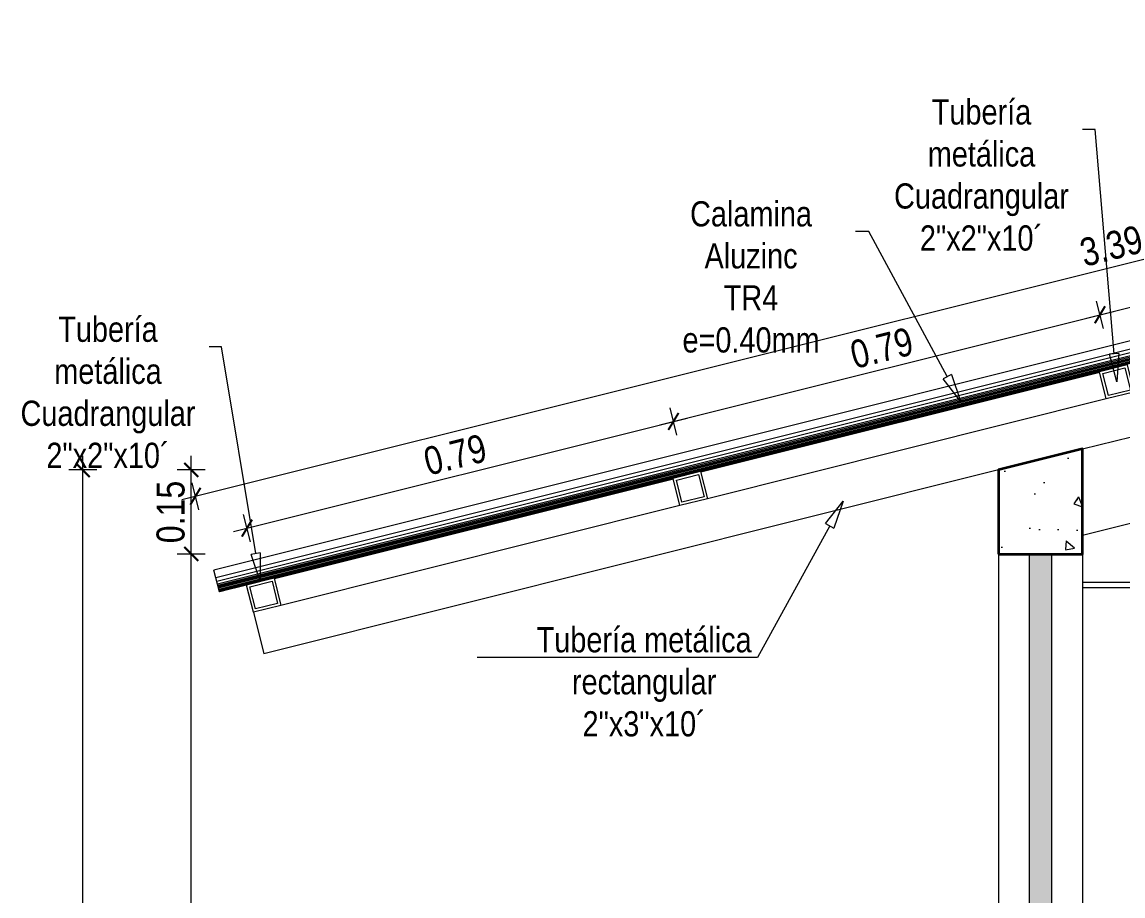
# Model space of a CAD drawing. Header units: metres. Extents: x 116.6 to 157, y -0.9 to 78.1.
# Drawn here: x 122.932 to 124.898, y 69.628 to 71.188 of the extents above; entities that cross this region are included whole.
import ezdxf
from ezdxf import colors
from ezdxf.entities.mleader import LeaderData, LeaderLine
from ezdxf.math import Vec2, Vec3

# ---------------------------------------------------------------- set-up
doc = ezdxf.new("R2010")
doc.units = ezdxf.units.M
doc.layers.get('0').update_dxf_attribs({"color": 253})
doc.layers.get('Defpoints').update_dxf_attribs({"color": 30, "lineweight": 9})
for name, color, linetype, lineweight in [('-Acero techos', 252, 'Continuous', 13), ('-Acotado', 251, 'Continuous', 5), ('-Corte', 7, 'Continuous', 35), ('CALAMINA', 8, 'Continuous', 30), ('FIC-2ES_VEREDA', 253, 'Continuous', 5)]:
    doc.layers.add(name, color=color, linetype=linetype, lineweight=lineweight)
doc.layers.add('A_50_CotasExter', color=253, linetype='Continuous')
doc.styles.add('-Arial Narrow', font='ARIALN.TTF')
doc.dimstyles.new('Esc 1_20n', dxfattribs={"dimscale": 0.02, "dimtxt": 2, "dimasz": 1, "dimexe": 1, "dimexo": 1, "dimgap": 0.45, "dimtad": 1, "dimtoh": 1, "dimzin": 3, "dimdsep": 46, "dimtxsty": '-Arial Narrow', "dimblk": 'ARCHTICK', "dimcen": 1, "dimdle": 1, "dimclrd": 252, "dimclre": 252, "dimclrt": 252, "dimadec": 0, "dimazin": 0, "dimtfac": 1, "dimtix": 1, "dimtmove": 1, "dimatfit": 2, "dimldrblk": 'ARCHTICK', "dimfxl": 1, "dimfxlon": 1, "dimtolj": 2, "dimlwd": 5, "dimlwe": 5, "dimarcsym": 0})

# ---------------------------------------------------------------- blocks, each defined once
blk = doc.blocks.new('_ClosedBlank')
at = {"color": 0, "linetype": 'ByBlock', "lineweight": -2}
for p, q in [((-1, 0.167), (0, 0)), ((-1, 0.167), (-1, -0.167)), ((0, 0), (-1, -0.167))]:
    blk.add_line(p, q, dxfattribs=at)
blk = doc.blocks.new('_ArchTick')
at = {"color": 0, "linetype": 'ByBlock', "const_width": 0.15}
blk.add_lwpolyline([(-0.5, -0.5), (0.5, 0.5)], dxfattribs=at)
blk = doc.blocks.new('*D624')
at = {"layer": 'A_50_CotasExter', "color": 252, "lineweight": 5, "transparency": 16777216}
for p, q in [((123.2345, 68.0631), (123.2345, 70.2631)), ((123.2595, 70.2381), (123.2095, 70.2381)), ((123.2595, 68.0881), (123.2095, 68.0881))]:
    blk.add_line(p, q, dxfattribs=at)
at = {"layer": 'Defpoints', "color": 0, "transparency": 16777216}
for p in [(123.2345, 70.2381), (124.6185, 70.2381), (123.4174, 68.0881)]:
    blk.add_point(p, dxfattribs=at)
at = {"layer": 'A_50_CotasExter', "color": 252, "lineweight": 5, "transparency": 16777216, "xscale": 0.025, "yscale": 0.025, "zscale": 0.025}
for p, rotation in [((123.2345, 70.2381), 90), ((123.2345, 68.0881), 270)]:
    blk.add_blockref('_ArchTick', p, dxfattribs=dict(at, rotation=rotation))
at = {"layer": 'A_50_CotasExter', "color": 252, "transparency": 16777216, "insert": (123.1978, 69.1631), "char_height": 0.05, "attachment_point": 5, "rotation": 90, "style": '-Arial Narrow'}
blk.add_mtext('\\A2;2.15', dxfattribs=at)
blk = doc.blocks.new('*D625')
at = {"layer": 'A_50_CotasExter', "color": 252, "lineweight": 5, "transparency": 16777216}
for p, q in [((123.2345, 70.2131), (123.2345, 70.4131)), ((123.2595, 70.3881), (123.2095, 70.3881)), ((123.2595, 70.2381), (123.2095, 70.2381))]:
    blk.add_line(p, q, dxfattribs=at)
at = {"layer": 'Defpoints', "color": 0, "transparency": 16777216}
for p in [(123.2345, 70.3881), (124.6185, 70.3881), (124.6185, 70.2381)]:
    blk.add_point(p, dxfattribs=at)
at = {"layer": 'A_50_CotasExter', "color": 252, "lineweight": 5, "transparency": 16777216, "xscale": 0.025, "yscale": 0.025, "zscale": 0.025}
for p, rotation in [((123.2345, 70.3881), 90), ((123.2345, 70.2381), 270)]:
    blk.add_blockref('_ArchTick', p, dxfattribs=dict(at, rotation=rotation))
at = {"layer": 'A_50_CotasExter', "color": 252, "transparency": 16777216, "insert": (123.1978, 70.3131), "char_height": 0.05, "attachment_point": 5, "rotation": 90, "style": '-Arial Narrow'}
blk.add_mtext('\\A2;0.15', dxfattribs=at)
blk = doc.blocks.new('*D627')
at = {"layer": 'A_50_CotasExter', "color": 252, "lineweight": 5, "transparency": 16777216}
for p, q in [((123.0407, 68.0631), (123.0407, 70.4131)), ((123.0657, 70.3881), (123.0157, 70.3881)), ((123.0657, 68.0881), (123.0157, 68.0881))]:
    blk.add_line(p, q, dxfattribs=at)
at = {"layer": 'Defpoints', "color": 0, "transparency": 16777216}
for p in [(123.0407, 70.3881), (124.6762, 70.3881), (124.5535, 68.0881)]:
    blk.add_point(p, dxfattribs=at)
at = {"layer": 'A_50_CotasExter', "color": 252, "lineweight": 5, "transparency": 16777216, "xscale": 0.025, "yscale": 0.025, "zscale": 0.025}
for p, rotation in [((123.0407, 70.3881), 90), ((123.0407, 68.0881), 270)]:
    blk.add_blockref('_ArchTick', p, dxfattribs=dict(at, rotation=rotation))
at = {"layer": 'A_50_CotasExter', "color": 252, "transparency": 16777216, "insert": (123.0039, 69.2381), "char_height": 0.05, "attachment_point": 5, "rotation": 90, "style": '-Arial Narrow'}
blk.add_mtext('\\A2;2.30', dxfattribs=at)
blk = doc.blocks.new('*D801')
at = {"layer": 'A_50_CotasExter', "color": 252, "lineweight": 5, "transparency": 16777216}
for p, q in [((126.5369, 71.1391), (126.5248, 71.1876)), ((123.2178, 70.3351), (126.5551, 71.1694)), ((123.2481, 70.3169), (123.236, 70.3654))]:
    blk.add_line(p, q, dxfattribs=at)
at = {"layer": 'Defpoints', "color": 0, "transparency": 16777216}
for p in [(126.5309, 71.1634), (126.5638, 71.0314), (123.275, 70.2092)]:
    blk.add_point(p, dxfattribs=at)
at = {"layer": 'A_50_CotasExter', "color": 252, "lineweight": 5, "transparency": 16777216, "xscale": 0.025, "yscale": 0.025, "zscale": 0.025}
for p, rotation in [((126.5309, 71.1634), 14.03624046510827), ((123.242, 70.3412), 194.0362404651082)]:
    blk.add_blockref('_ArchTick', p, dxfattribs=dict(at, rotation=rotation))
at = {"layer": 'A_50_CotasExter', "color": 252, "transparency": 16777216, "insert": (124.8775, 70.7879), "char_height": 0.05, "attachment_point": 5, "rotation": 14.0362, "style": '-Arial Narrow'}
blk.add_mtext('\\A2;3.39', dxfattribs=at)
blk = doc.blocks.new('*D802')
at = {"layer": 'A_50_CotasExter', "color": 252, "lineweight": 5, "transparency": 16777216}
for p, q in [((123.3097, 70.2783), (124.1198, 70.4808)), ((124.1016, 70.4505), (124.0895, 70.499)), ((123.34, 70.2601), (123.3279, 70.3086))]:
    blk.add_line(p, q, dxfattribs=at)
at = {"layer": 'Defpoints', "color": 0, "transparency": 16777216}
for p in [(124.0955, 70.4747), (124.1205, 70.3749), (123.3589, 70.1845)]:
    blk.add_point(p, dxfattribs=at)
at = {"layer": 'A_50_CotasExter', "color": 252, "lineweight": 5, "transparency": 16777216, "xscale": 0.025, "yscale": 0.025, "zscale": 0.025}
for p, rotation in [((124.0955, 70.4747), 14.03624129435169), ((123.334, 70.2843), 194.0362412943517)]:
    blk.add_blockref('_ArchTick', p, dxfattribs=dict(at, rotation=rotation))
at = {"layer": 'A_50_CotasExter', "color": 252, "transparency": 16777216, "insert": (123.7058, 70.4152), "char_height": 0.05, "attachment_point": 5, "rotation": 14.0362, "style": '-Arial Narrow'}
blk.add_mtext('\\A2;0.79', dxfattribs=at)
blk = doc.blocks.new('*D803')
at = {"layer": 'A_50_CotasExter', "color": 252, "lineweight": 5, "transparency": 16777216}
for p, q in [((124.8632, 70.6408), (124.851, 70.6894)), ((124.0713, 70.4686), (124.8814, 70.6712)), ((124.1016, 70.4505), (124.0895, 70.499))]:
    blk.add_line(p, q, dxfattribs=at)
at = {"layer": 'Defpoints', "color": 0, "transparency": 16777216}
for p in [(124.8571, 70.6651), (124.8821, 70.5653), (124.1205, 70.3749)]:
    blk.add_point(p, dxfattribs=at)
at = {"layer": 'A_50_CotasExter', "color": 252, "lineweight": 5, "transparency": 16777216, "xscale": 0.025, "yscale": 0.025, "zscale": 0.025}
for p, rotation in [((124.8571, 70.6651), 14.03624129435165), ((124.0955, 70.4747), 194.0362412943516)]:
    blk.add_blockref('_ArchTick', p, dxfattribs=dict(at, rotation=rotation))
at = {"layer": 'A_50_CotasExter', "color": 252, "transparency": 16777216, "insert": (124.4674, 70.6056), "char_height": 0.05, "attachment_point": 5, "rotation": 14.0362, "style": '-Arial Narrow'}
blk.add_mtext('\\A2;0.79', dxfattribs=at)
blk = doc.blocks.new('*D804')
at = {"layer": 'A_50_CotasExter', "color": 252, "lineweight": 5, "transparency": 16777216}
for p, q in [((125.6247, 70.8312), (125.6126, 70.8797)), ((124.8329, 70.659), (125.6429, 70.8616)), ((124.8632, 70.6408), (124.851, 70.6894))]:
    blk.add_line(p, q, dxfattribs=at)
at = {"layer": 'Defpoints', "color": 0, "transparency": 16777216}
for p in [(125.6187, 70.8555), (125.6436, 70.7557), (124.8821, 70.5653)]:
    blk.add_point(p, dxfattribs=at)
at = {"layer": 'A_50_CotasExter', "color": 252, "lineweight": 5, "transparency": 16777216, "xscale": 0.025, "yscale": 0.025, "zscale": 0.025}
for p, rotation in [((125.6187, 70.8555), 14.03624129435165), ((124.8571, 70.6651), 194.0362412943516)]:
    blk.add_blockref('_ArchTick', p, dxfattribs=dict(at, rotation=rotation))
at = {"layer": 'A_50_CotasExter', "color": 252, "transparency": 16777216, "insert": (125.229, 70.796), "char_height": 0.05, "attachment_point": 5, "rotation": 14.0362, "style": '-Arial Narrow'}
blk.add_mtext('\\A2;0.79', dxfattribs=at)

msp = doc.modelspace()

# ---------------------------------------------------------------- hatches: boundary and pattern name
at = {"layer": '-Acero techos', "true_color": 0xc7c8ca}
h = msp.add_hatch(color=9, dxfattribs=at)
h.dxf.hatch_style = 1
h.paths.add_polyline_path([(124.7712, 70.2381), (124.7312, 70.2381), (124.7312, 68.0881), (124.7712, 68.0881)])
at = {"layer": 'FIC-2ES_VEREDA', "true_color": 0x939598}
h = msp.add_hatch(dxfattribs=at)
h.set_pattern_fill('AR-CONC', color=252, scale=0.001, angle=-90)
h.set_pattern_definition([(320, (0, -0.43836), (-0.01593909, -0.18218467), [0.01905, -0.20955]), (265, (0, -0.43836), (0.19105685, 0.03524342), [0.01524, -0.16764058]), (10.45144, (-0.00133, -0.45354), (0.17511775, -0.14694125), [0.01619, -0.17809024]), (316.1842, (0.0508, -0.43836), (-0.04204233, -0.27107904), [0.028575, -0.314325]), (6.63556, (0.0473, -0.46095), (0.24742612, -0.23740413), [0.024285, -0.2671356]), (261.18415, (0.0508, -0.43836), (0.2474261, -0.23740413), [0.02285997, -0.25145973]), (291, (0.0381, -0.46376), (-0.1022652, -0.15161439), [0.01905, -0.20955]), (236, (0.0381, -0.46376), (0.18418797, -0.06180203), [0.01524, -0.16764]), (341.45144, (0.02958, -0.4764), (0.08192277, -0.21341642), [0.01619, -0.17808994]), (307.5, (0, -0.43836), (0.08455504, -0.003088603), [0, -0.165608, 0, -0.17018, 0, -0.168275]), (277.5, (0, -0.43836), (0.100180575, -0.06681966), [0, -0.097028, 0, -0.161798, 0, -0.064135]), (237.5, (9e-18, -0.381716), (-0.005728744, -0.135590595), [0, -0.0635, 0, -0.19812, 0, -0.26289]), (227.5, (1e-17, -0.35632), (0.02542649, -0.14812918), [0, -0.08255, 0, -0.131572, 0, -0.18669])])
h.paths.add_polyline_path([(124.8262, 70.2381), (124.8262, 70.4256), (124.6762, 70.3881), (124.6762, 70.2381)])
h.paths.add_polyline_path([(126.1262, 70.596), (126.2762, 70.596), (126.2762, 70.7881), (126.1262, 70.7506)])

# ---------------------------------------------------------------- linework, layer by layer
at = {"layer": '-Acero techos', "color": 146, "ltscale": 0.009, "true_color": 0x105689}
for p, q in [((124.8262, 70.4256), (126.1262, 70.7506)), ((124.8685, 70.5148), (124.1562, 70.3367)), ((124.6762, 70.3881), (123.3639, 70.0601)), ((124.1069, 70.3244), (123.3947, 70.1463)), ((123.3454, 70.134), (123.3639, 70.0601))]:
    msp.add_line(p, q, dxfattribs=at)
for points in [[(124.9057, 70.5756), (124.9178, 70.5271), (124.8685, 70.5148), (124.8564, 70.5633), (124.8562, 70.564), (124.9055, 70.5763), (124.9057, 70.5756)], [(124.1441, 70.3852), (124.1562, 70.3367), (124.1069, 70.3244), (124.0948, 70.3729), (124.0946, 70.3736), (124.1439, 70.3859), (124.1441, 70.3852)], [(123.3825, 70.1948), (123.3947, 70.1463), (123.3454, 70.134), (123.3332, 70.1825), (123.3331, 70.1832), (123.3824, 70.1955), (123.3825, 70.1948)]]:
    msp.add_lwpolyline(points, dxfattribs=at)
for points in [[(124.9018, 70.5703), (124.9117, 70.5307), (124.8721, 70.5208), (124.8623, 70.5604)], [(124.1403, 70.3799), (124.1502, 70.3403), (124.1106, 70.3304), (124.1007, 70.37)], [(123.3787, 70.1895), (123.3886, 70.1499), (123.349, 70.14), (123.3391, 70.1796)]]:
    msp.add_lwpolyline(points, close=True, dxfattribs=at)
at = {"layer": '-Corte', "lineweight": 5, "ltscale": 0.009}
for p, q in [((124.6762, 70.2381), (124.6762, 68.0881)), ((124.8262, 70.2381), (124.8262, 68.0881))]:
    msp.add_line(p, q, dxfattribs=at)
at = {"layer": '-Corte', "ltscale": 0.009}
msp.add_lwpolyline([(124.6762, 70.2381), (124.8262, 70.2381), (124.8262, 70.4256), (124.6762, 70.3881)], close=True, dxfattribs=at)
at = {"layer": 'CALAMINA', "lineweight": 5}
for p, q in [((126.5638, 71.0314), (123.275, 70.2092)), ((126.5673, 71.0176), (123.2785, 70.1954)), ((123.2799, 70.1896), (126.5687, 71.0118)), ((126.5701, 71.0064), (123.2813, 70.1842)), ((126.5707, 71.0042), (123.2818, 70.182)), ((126.5712, 71.0021), (123.2824, 70.1799)), ((123.2825, 70.1793), (126.5713, 71.0015)), ((126.5719, 70.9991), (123.2831, 70.1769)), ((126.5724, 70.9972), (123.2836, 70.175)), ((126.5729, 70.9952), (123.2841, 70.173)), ((126.573, 70.9947), (123.2842, 70.1725)), ((126.5731, 70.9943), (123.2843, 70.1721)), ((126.5732, 70.9939), (123.2844, 70.1717)), ((126.5733, 70.9936), (123.2845, 70.1714)), ((123.3331, 70.1832), (123.2846, 70.1711)), ((123.3331, 70.183), (123.2846, 70.1709)), ((123.3332, 70.1828), (123.2847, 70.1707)), ((123.3332, 70.1827), (123.2847, 70.1705)), ((123.3332, 70.1826), (123.2847, 70.1704)), ((123.3332, 70.1825), (123.2847, 70.1704))]:
    msp.add_line(p, q, dxfattribs=at)
at = {"layer": 'CALAMINA', "lineweight": 9}
for p, q in [((124.8562, 70.564), (124.1439, 70.3859)), ((124.8563, 70.5638), (124.144, 70.3857)), ((124.8563, 70.5636), (124.144, 70.3855)), ((124.8563, 70.5634), (124.1441, 70.3854)), ((124.8564, 70.5633), (124.1441, 70.3853)), ((124.0946, 70.3736), (123.3824, 70.1955)), ((124.0947, 70.3734), (123.3824, 70.1953)), ((124.0947, 70.3732), (123.3825, 70.1951)), ((124.0948, 70.373), (123.3825, 70.195)), ((124.0948, 70.3729), (123.3825, 70.1949))]:
    msp.add_line(p, q, dxfattribs=at)
at = {"layer": 'CALAMINA'}
for p, q in [((124.8564, 70.5633), (124.1441, 70.3852)), ((124.0948, 70.3729), (123.3825, 70.1948))]:
    msp.add_line(p, q, dxfattribs=at)
at = {"layer": 'FIC-2ES_VEREDA'}
for p, q in [((126.1262, 70.596), (124.8262, 70.271)), ((124.7312, 68.0881), (124.7312, 70.2381)), ((124.7712, 68.0881), (124.7712, 70.2381)), ((123.2847, 70.1704), (123.275, 70.2092)), ((124.8262, 70.1881), (126.1262, 70.1881)), ((124.8262, 70.1781), (126.1262, 70.1781))]:
    msp.add_line(p, q, dxfattribs=at)

# ---------------------------------------------------------------- dimensions: what is measured, and where the dimension line sits
at = {"layer": 'A_50_CotasExter'}
for p1, p2, distance, picture, middle in [((123.275, 70.2092), (126.5638, 71.0314), 0.136, '*D801', (124.8775, 70.7879)), ((123.3589, 70.1845), (124.1205, 70.3749), 0.1029, '*D802', (123.7058, 70.4152))]:
    dim = msp.add_aligned_dim(p1=p1, p2=p2, distance=distance, dimstyle='Esc 1_20n', override={"dimscale": 0.025}, dxfattribs=at)
    dim.commit()
    dim.dimension.update_dxf_attribs({"geometry": picture, "text_midpoint": middle})
for base, p1, p2, angle, picture, middle in [((125.618666, 70.855491), (124.88205, 70.565314), (125.643613, 70.755705), 194.036241, '*D804', (125.228965, 70.795976)), ((124.8571, 70.6651), (124.1205, 70.3749), (124.8821, 70.5653), 194.0362, '*D803', (124.4674, 70.6056)), ((123.0407, 70.3881), (124.5535, 68.0881), (124.6762, 70.3881), 270, '*D627', (123.0039, 69.2381)), ((123.2345, 70.3881), (124.6185, 70.2381), (124.6185, 70.3881), 270, '*D625', (123.1978, 70.3131)), ((123.2345, 70.2381), (123.4174, 68.0881), (124.6185, 70.2381), 270, '*D624', (123.1978, 69.1631))]:
    dim = msp.add_linear_dim(base=base, p1=p1, p2=p2, angle=angle, dimstyle='Esc 1_20n', override={"dimscale": 0.025}, dxfattribs=at)
    dim.commit()
    dim.dimension.update_dxf_attribs({"geometry": picture, "text_midpoint": middle})

# ---------------------------------------------------------------- leaders
at = {"layer": '-Acotado'}
ml = msp.add_multileader_mtext('Standard', dxfattribs=at)
ml.set_content('Tubería metálica\\P\\pxqc;Cuadrangular\\P2"x2"x10´', color=7, style='-Arial Narrow')
ml.set_leader_properties(color=7, linetype='ByLayer', lineweight=0)
ml.set_arrow_properties(name='CLOSEDBLANK')
ml.build(insert=Vec2(0, 0))
ml.multileader.update_dxf_attribs({"has_dogleg": 0, "text_left_attachment_type": 6, "text_right_attachment_type": 6, "dogleg_length": 0, "arrow_head_size": 0.05, "scale": 0.025})
ctx = ml.context
ctx.base_point, ctx.scale, ctx.char_height, ctx.arrow_head_size, ctx.landing_gap_size, ctx.plane_origin = Vec3(124.4429, 70.9957), 0.025, 0.045, 0.05, 0.0125, Vec3(127.2748, 73.1975)
ctx.left_attachment, ctx.right_attachment, ctx.text_align_type = 6, 6, 1
notes = []
notes.append((ctx, [(1, (1, 1, 0), (124.8483, 70.9957), (-1, 0), 0, [(0, [(124.887, 70.5455)], 0, [])])]))
ctx.mtext.insert, ctx.mtext.width, ctx.mtext.alignment, ctx.mtext.flow_direction = Vec3(124.6456, 71.0497), 0.380413, 2, 5
ml = msp.add_multileader_mtext('Standard', dxfattribs=at)
ml.set_content('Calamina Aluzinc\\PTR4 e=0.40mm', color=7, style='-Arial Narrow')
ml.set_leader_properties(color=7, linetype='ByLayer', lineweight=0)
ml.set_arrow_properties(name='CLOSEDBLANK')
ml.build(insert=Vec2(0, 0))
ml.multileader.update_dxf_attribs({"has_dogleg": 0, "text_left_attachment_type": 6, "text_right_attachment_type": 6, "dogleg_length": 0, "arrow_head_size": 0.05, "scale": 0.025})
ctx = ml.context
ctx.base_point, ctx.scale, ctx.char_height, ctx.arrow_head_size, ctx.landing_gap_size, ctx.plane_origin = Vec3(124.024, 70.8138), 0.025, 0.045, 0.05, 0.0125, Vec3(126.8949, 72.8324)
ctx.left_attachment, ctx.right_attachment, ctx.text_align_type = 6, 6, 1
notes.append((ctx, [(1, (1, 1, 0), (124.4443, 70.8138), (-1, 0), 0, [(0, [(124.6082, 70.5108)], 0, [])])]))
ctx.mtext.insert, ctx.mtext.width, ctx.mtext.alignment, ctx.mtext.flow_direction = Vec3(124.2341, 70.8678), 0.447901, 2, 5
ml = msp.add_multileader_mtext('Standard', dxfattribs=at)
ml.set_content('Tubería metálica\\P\\pxqc;Cuadrangular\\P2"x2"x10´', color=7, style='-Arial Narrow')
ml.set_leader_properties(color=7, linetype='ByLayer', lineweight=0)
ml.set_arrow_properties(name='CLOSEDBLANK')
ml.build(insert=Vec2(0, 0))
ml.multileader.update_dxf_attribs({"has_dogleg": 0, "text_left_attachment_type": 6, "text_right_attachment_type": 6, "dogleg_length": 0, "arrow_head_size": 0.05, "scale": 0.025})
ctx = ml.context
ctx.base_point, ctx.scale, ctx.char_height, ctx.arrow_head_size, ctx.landing_gap_size, ctx.plane_origin = Vec3(122.8831, 70.6078), 0.025, 0.045, 0.05, 0.0125, Vec3(125.6657, 72.786)
ctx.left_attachment, ctx.right_attachment, ctx.text_align_type = 6, 6, 1
notes.append((ctx, [(1, (1, 1, 0), (123.2885, 70.6078), (-1, 0), 0, [(0, [(123.3577, 70.1894)], 0, [])])]))
ctx.mtext.insert, ctx.mtext.width, ctx.mtext.alignment, ctx.mtext.flow_direction = Vec3(123.0858, 70.6618), 0.380413, 2, 5
ml = msp.add_multileader_mtext('Standard', dxfattribs=at)
ml.set_content('Tubería metálica\\Prectangular\\P2"x3"x10´', color=7, style='-Arial Narrow')
ml.set_leader_properties(color=7, linetype='ByLayer', lineweight=0)
ml.set_arrow_properties(name='CLOSEDBLANK')
ml.build(insert=Vec2(0, 0))
ml.multileader.update_dxf_attribs({"has_dogleg": 0, "text_left_attachment_type": 6, "text_right_attachment_type": 6, "dogleg_length": 0, "arrow_head_size": 0.05, "scale": 0.025})
ctx = ml.context
ctx.base_point, ctx.scale, ctx.char_height, ctx.arrow_head_size, ctx.landing_gap_size, ctx.plane_origin = Vec3(123.8404, 70.0536), 0.025, 0.045, 0.05, 0.0125, Vec3(125.9275, 71.4066)
ctx.left_attachment, ctx.right_attachment, ctx.text_align_type = 6, 6, 1
notes.append((ctx, [(1, (1, 1, 0), (124.2459, 70.0536), (-1, 0), 0, [(0, [(124.3987, 70.3322)], 0, [])])]))
ctx.mtext.insert, ctx.mtext.alignment, ctx.mtext.flow_direction = Vec3(124.0432, 70.1076), 2, 5
for ctx, leaders in notes:
    for number, flags, end, landing, length, lines in leaders:
        leader = LeaderData()
        leader.index, (leader.has_last_leader_line, leader.has_dogleg_vector, leader.attachment_direction) = number, flags
        leader.last_leader_point, leader.dogleg_vector, leader.dogleg_length = Vec3(end), Vec3(landing), length
        for number, points, colour, breaks in lines:
            line = LeaderLine()
            line.index, line.vertices, line.color, line.breaks = number, Vec3.list(points), colors.encode_raw_color(colour), breaks
            leader.lines.append(line)
        ctx.leaders.append(leader)

doc.saveas('drawing.dxf')
